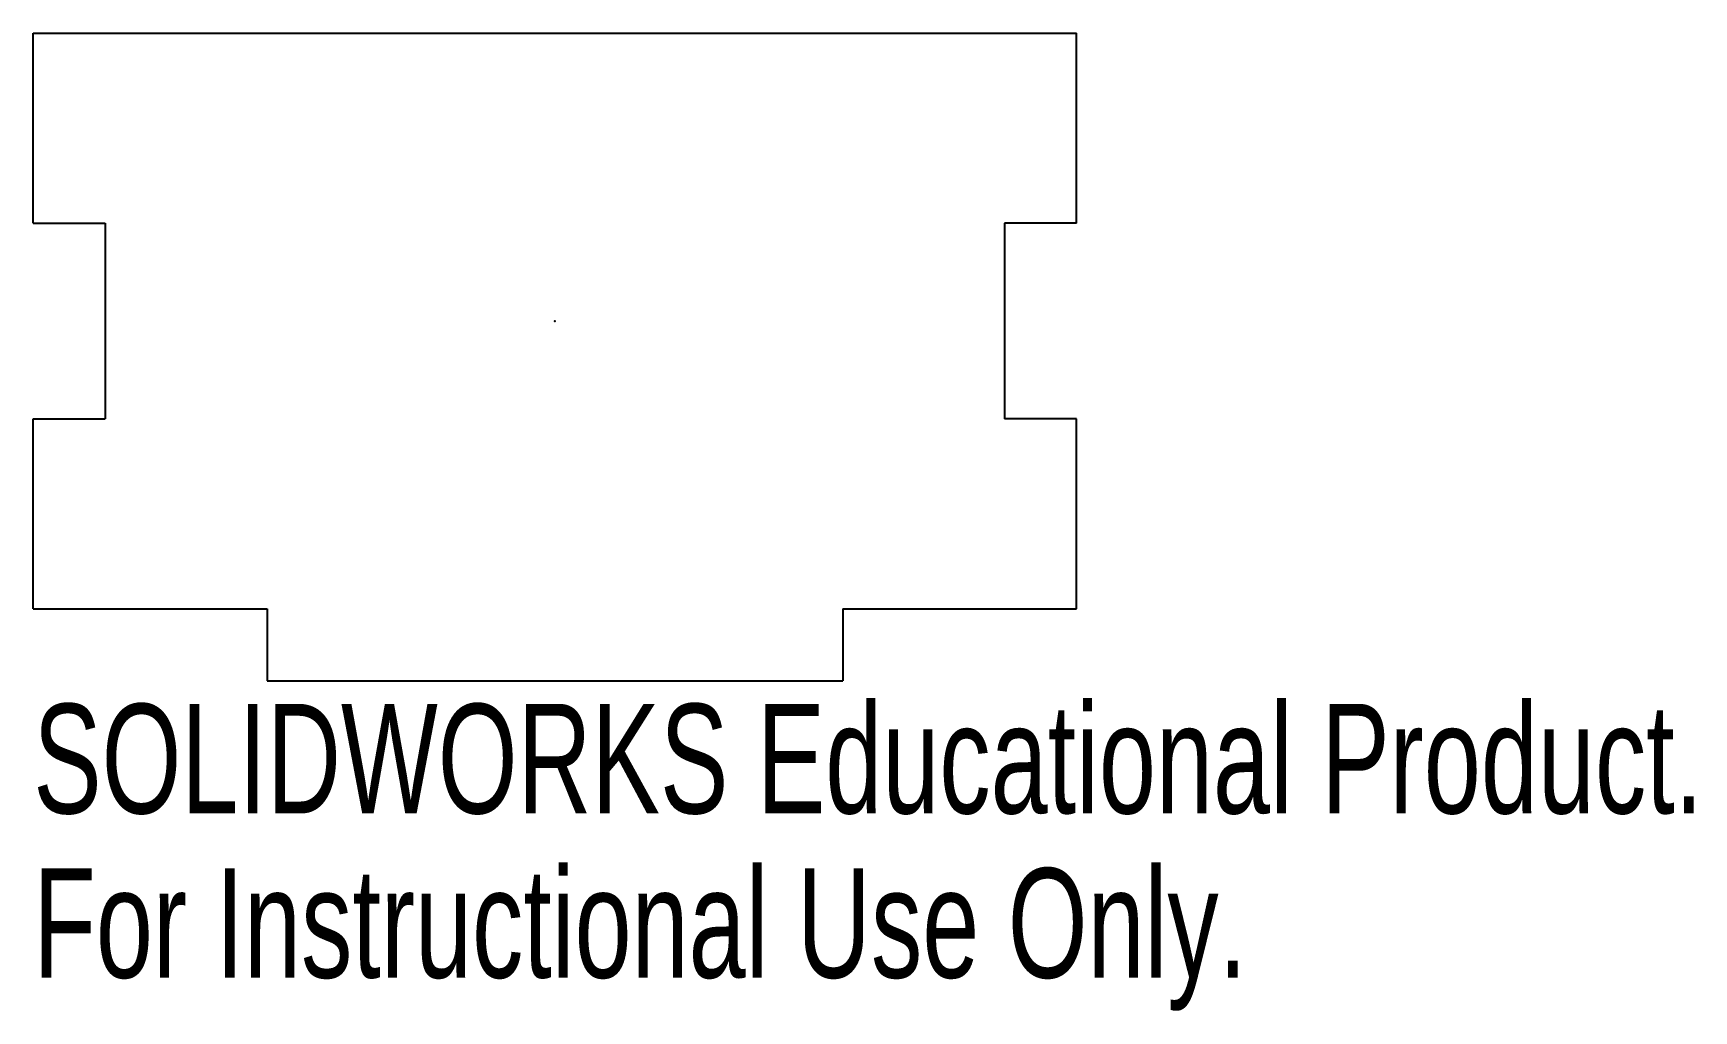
# Model space of a CAD drawing. Header units: inches. Extents: x -0.91 to 1.98, y -1.2 to 0.5.
import ezdxf

# ---------------------------------------------------------------- set-up
doc = ezdxf.new("R2010")
doc.units = ezdxf.units.IN
doc.header["$MEASUREMENT"] = 0
doc.header["$PDSIZE"] = -1
doc.styles.add('SLDTEXTSTYLE0', font='TXT', dxfattribs={"width": 0.7})

msp = doc.modelspace()

# ---------------------------------------------------------------- linework, layer by layer
at = {"color": 7, "linetype": 'Continuous'}
for p, q in [((-0.9062, 0.5), (0.9063, 0.5)), ((-0.9062, 0.17), (-0.9062, 0.5)), ((0.9063, 0.17), (0.9063, 0.5)), ((-0.9062, 0.17), (-0.7812, 0.17)), ((-0.7812, 0.17), (-0.7812, -0.17)), ((0.7812, 0.17), (0.7812, -0.17)), ((0.9063, 0.17), (0.7812, 0.17)), ((-0.9062, -0.5), (-0.9062, -0.17)), ((-0.9062, -0.17), (-0.7812, -0.17)), ((0.9063, -0.17), (0.7812, -0.17)), ((0.9063, -0.5), (0.9063, -0.17)), ((-0.9062, -0.5), (-0.5, -0.5)), ((-0.5, -0.5), (-0.5, -0.625)), ((0.5, -0.5), (0.5, -0.625)), ((0.5, -0.5), (0.9063, -0.5)), ((-0.5, -0.625), (0.5, -0.625))]:
    msp.add_line(p, q, dxfattribs=at)
msp.add_point((0, 0), dxfattribs=at)

# ---------------------------------------------------------------- texts
at = {"color": 7, "linetype": 'Continuous', "char_height": 0.1903, "attachment_point": 1, "style": 'SLDTEXTSTYLE0'}
for s, insert in [('SOLIDWORKS Educational Product.', (-0.9062, -0.6651)), ('For Instructional Use Only.', (-0.9062, -0.9506))]:
    msp.add_mtext(s, dxfattribs=dict(at, insert=insert))

doc.saveas('drawing.dxf')
